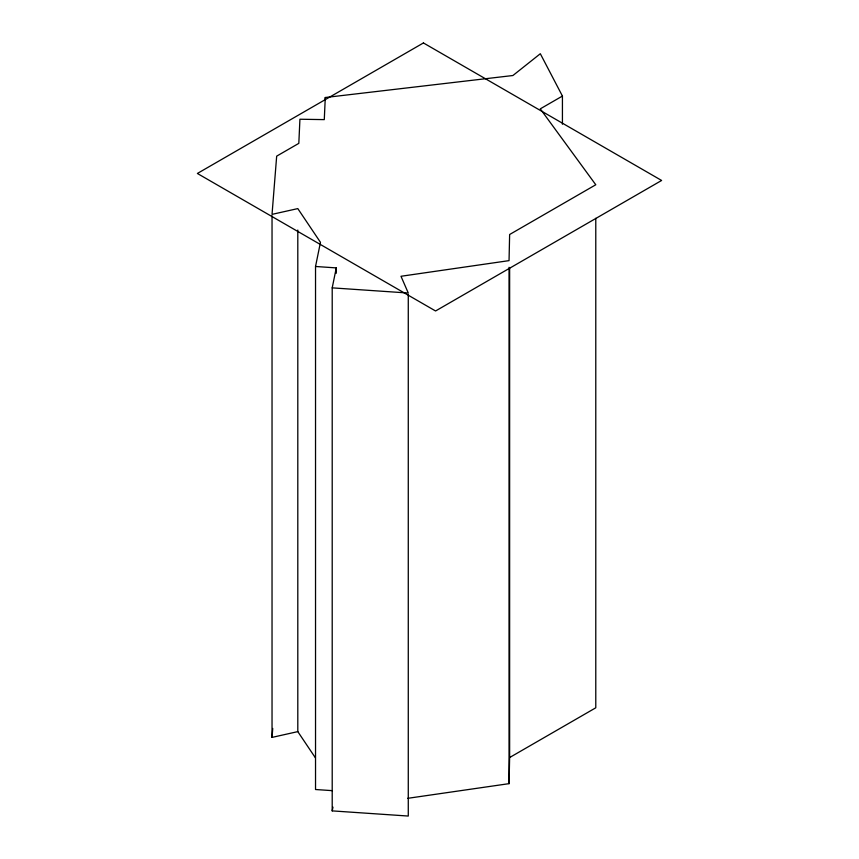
<?xml version="1.0" encoding="UTF-8"?>
<svg xmlns="http://www.w3.org/2000/svg" width="859" height="859" viewBox="0 0 859 859"><rect width="100%" height="100%" fill="white"/><g stroke="black" fill="none" stroke-linecap="round" stroke-linejoin="round"><path stroke-width="1.29" d="M407.585 798.344L509.043 783.655L509.634 757.531L509.634 268.029M562.43 124.222L562.43 96.058L540.322 53.73L512.909 75.517L325.282 97.507L324.283 119.616L299.92 119.24L298.825 143.356L276.673 156.145L272.035 214.363L297.805 208.597L320.461 242.324L315.532 266.483L315.532 789.518L332.39 790.656M315.339 757.735L297.805 731.621L272.035 737.398L272.743 728.453M408.272 294.369L408.272 816.05L332.208 810.885L332.208 287.862L336.277 267.901L315.532 266.483M332.208 810.885L332.97 807.138M562.43 96.058L540.279 108.846L595.781 184.76L509.634 234.507L509.043 260.631L400.992 276.276L408.272 293.026L332.208 287.862M509.634 757.531L595.781 707.795L595.781 218.293M509.043 267.332L509.043 783.655M336.277 267.901L336.277 273.259M325.282 97.507L325.282 100.192M297.805 230.051L297.805 731.621M272.035 215.706L272.035 737.398M423.433 42.95L197.377 173.464L435.567 310.979L661.623 180.465L423.433 42.95"/></g></svg>
